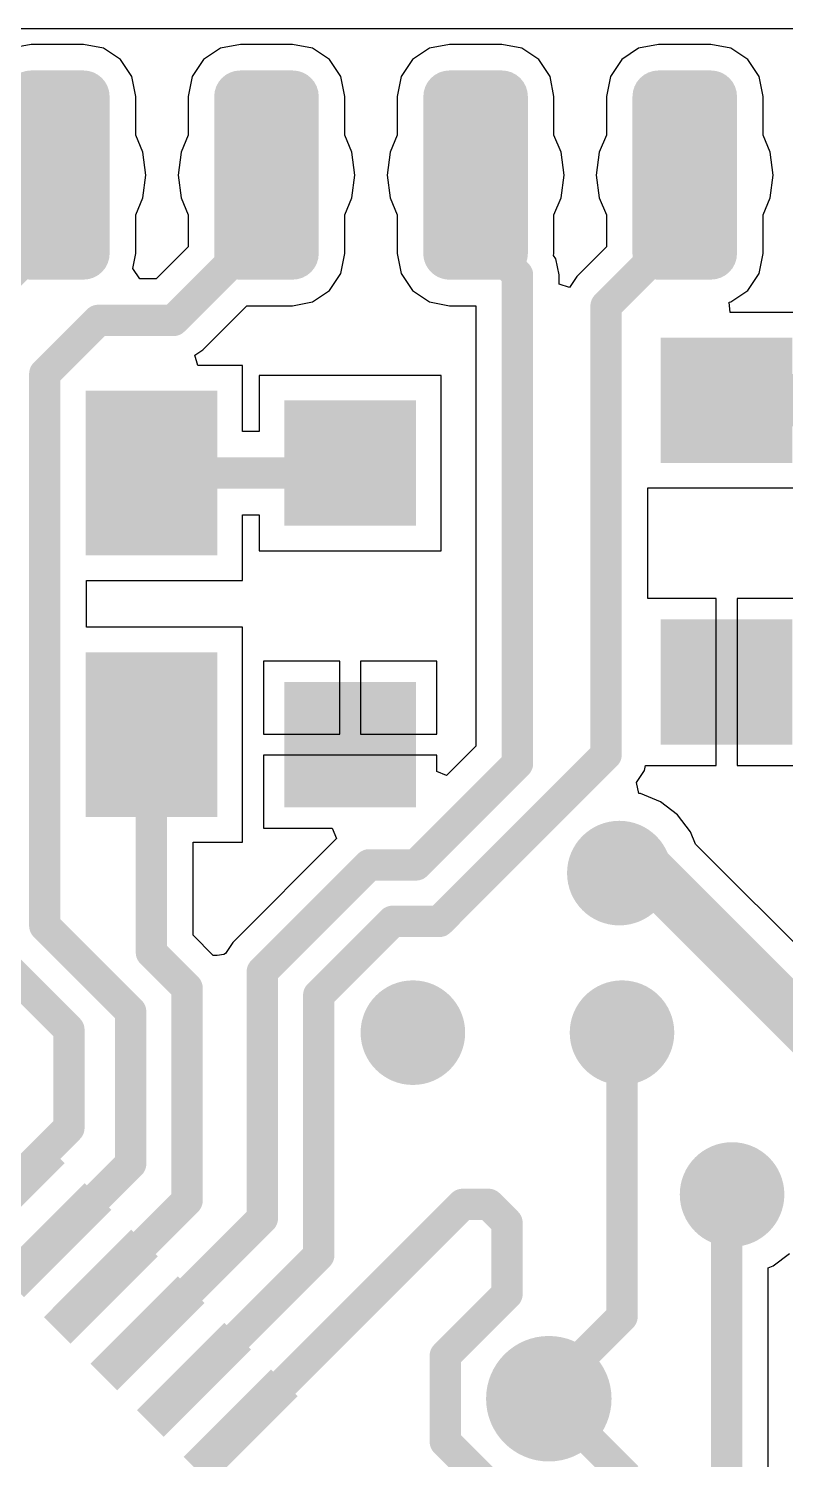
# Model space of a CAD drawing. Header units: millimetres. Extents: x 0 to 2.36, y 0 to 2.36.
# Drawn here: x 1.116 to 1.478, y 1.676 to 2.36 of the extents above; entities that cross this region are included whole.
import ezdxf

# ---------------------------------------------------------------- set-up
doc = ezdxf.new("R2010")
doc.units = ezdxf.units.MM
doc.header["$MEASUREMENT"] = 0
for name, color, linetype in [('PadHoleLayer', 156, 'Continuous'), ('TopLayer', 1, 'Continuous'), ('TopPaste', 8, 'Continuous'), ('ViaHoleLayer', 16, 'Continuous')]:
    doc.layers.add(name, color=color, linetype=linetype)

# ---------------------------------------------------------------- blocks, each defined once
blk = doc.blocks.new('___6_______B_3')
at = {"layer": 'PadHoleLayer'}
h = blk.add_hatch(color=156, dxfattribs=at)
edge = h.paths.add_edge_path()
edge.add_arc((0, 0), 0.01693, 0, 360)
h = blk.add_hatch(color=156, dxfattribs=at)
edge = h.paths.add_edge_path()
edge.add_arc((0, -0.1), 0.01693, 0, 360)
h = blk.add_hatch(color=156, dxfattribs=at)
edge = h.paths.add_edge_path()
edge.add_arc((0, -0.2), 0.01693, 0, 360)
h = blk.add_hatch(color=156, dxfattribs=at)
edge = h.paths.add_edge_path()
edge.add_arc((0, -0.3), 0.01693, 0, 360)
h = blk.add_hatch(color=156, dxfattribs=at)
edge = h.paths.add_edge_path()
edge.add_arc((0, -0.4), 0.01693, 0, 360)
h = blk.add_hatch(color=156, dxfattribs=at)
edge = h.paths.add_edge_path()
edge.add_arc((0, -0.5), 0.01693, 0, 360)
at = {"layer": 'TopLayer'}
h = blk.add_hatch(color=1, dxfattribs=at)
edge = h.paths.add_edge_path()
edge.add_arc((0.0375, 0.0125), 0.0125, 0, 90)
edge.add_line((0.0375, 0.025), (-0.0375, 0.025))
edge.add_arc((-0.0375, 0.0125), 0.0125, 90, 180)
edge.add_line((-0.05, 0.0125), (-0.05, -0.0125))
edge.add_arc((-0.0375, -0.0125), 0.0125, 180, 270)
edge.add_line((-0.0375, -0.025), (0.0375, -0.025))
edge.add_arc((0.0375, -0.0125), 0.0125, 270, 360)
edge.add_line((0.05, -0.0125), (0.05, 0.0125))
h = blk.add_hatch(color=1, dxfattribs=at)
edge = h.paths.add_edge_path()
edge.add_arc((0.0375, -0.0875), 0.0125, 0, 90)
edge.add_line((0.0375, -0.075), (-0.0375, -0.075))
edge.add_arc((-0.0375, -0.0875), 0.0125, 90, 180)
edge.add_line((-0.05, -0.0875), (-0.05, -0.1125))
edge.add_arc((-0.0375, -0.1125), 0.0125, 180, 270)
edge.add_line((-0.0375, -0.125), (0.0375, -0.125))
edge.add_arc((0.0375, -0.1125), 0.0125, 270, 360)
edge.add_line((0.05, -0.1125), (0.05, -0.0875))
h = blk.add_hatch(color=1, dxfattribs=at)
edge = h.paths.add_edge_path()
edge.add_arc((0.0375, -0.1875), 0.0125, 0, 90)
edge.add_line((0.0375, -0.175), (-0.0375, -0.175))
edge.add_arc((-0.0375, -0.1875), 0.0125, 90, 180)
edge.add_line((-0.05, -0.1875), (-0.05, -0.2125))
edge.add_arc((-0.0375, -0.2125), 0.0125, 180, 270)
edge.add_line((-0.0375, -0.225), (0.0375, -0.225))
edge.add_arc((0.0375, -0.2125), 0.0125, 270, 360)
edge.add_line((0.05, -0.2125), (0.05, -0.1875))
h = blk.add_hatch(color=1, dxfattribs=at)
edge = h.paths.add_edge_path()
edge.add_arc((0.0375, -0.2875), 0.0125, 0, 90)
edge.add_line((0.0375, -0.275), (-0.0375, -0.275))
edge.add_arc((-0.0375, -0.2875), 0.0125, 90, 180)
edge.add_line((-0.05, -0.2875), (-0.05, -0.3125))
edge.add_arc((-0.0375, -0.3125), 0.0125, 180, 270)
edge.add_line((-0.0375, -0.325), (0.0375, -0.325))
edge.add_arc((0.0375, -0.3125), 0.0125, 270, 360)
edge.add_line((0.05, -0.3125), (0.05, -0.2875))
h = blk.add_hatch(color=1, dxfattribs=at)
edge = h.paths.add_edge_path()
edge.add_arc((0.0375, -0.3875), 0.0125, 0, 90)
edge.add_line((0.0375, -0.375), (-0.0375, -0.375))
edge.add_arc((-0.0375, -0.3875), 0.0125, 90, 180)
edge.add_line((-0.05, -0.3875), (-0.05, -0.4125))
edge.add_arc((-0.0375, -0.4125), 0.0125, 180, 270)
edge.add_line((-0.0375, -0.425), (0.0375, -0.425))
edge.add_arc((0.0375, -0.4125), 0.0125, 270, 360)
edge.add_line((0.05, -0.4125), (0.05, -0.3875))
h = blk.add_hatch(color=1, dxfattribs=at)
edge = h.paths.add_edge_path()
edge.add_arc((0.0375, -0.4875), 0.0125, 0, 90)
edge.add_line((0.0375, -0.475), (-0.0375, -0.475))
edge.add_arc((-0.0375, -0.4875), 0.0125, 90, 180)
edge.add_line((-0.05, -0.4875), (-0.05, -0.5125))
edge.add_arc((-0.0375, -0.5125), 0.0125, 180, 270)
edge.add_line((-0.0375, -0.525), (0.0375, -0.525))
edge.add_arc((0.0375, -0.5125), 0.0125, 270, 360)
edge.add_line((0.05, -0.5125), (0.05, -0.4875))
blk = doc.blocks.new('1206_8')
at = {"layer": 'TopLayer'}
for points in [[(-0.0374, -0.0315), (-0.09724, -0.0315), (-0.09724, 0.0315), (-0.0374, 0.0315)], [(0.09724, -0.0315), (0.0374, -0.0315), (0.0374, 0.0315), (0.09724, 0.0315)]]:
    blk.add_hatch(color=1, dxfattribs=at).paths.add_polyline_path(points)
at = {"layer": 'TopPaste'}
for points in [[(-0.0374, -0.0315), (-0.09724, -0.0315), (-0.09724, 0.0315), (-0.0374, 0.0315)], [(0.09724, -0.0315), (0.0374, -0.0315), (0.0374, 0.0315), (0.09724, 0.0315)]]:
    blk.add_hatch(color=8, dxfattribs=at).paths.add_polyline_path(points)
blk = doc.blocks.new('LED3_2X1_6_9')
at = {"layer": 'TopLayer'}
for points in [[(0.03937, -0.0315), (-0.03937, -0.0315), (-0.03937, 0.0315), (0.03937, 0.0315)], [(0.16437, -0.0315), (0.08563, -0.0315), (0.08563, 0.0315), (0.16437, 0.0315)]]:
    blk.add_hatch(color=1, dxfattribs=at).paths.add_polyline_path(points)
at = {"layer": 'TopPaste'}
for points in [[(0.03937, -0.0315), (-0.03937, -0.0315), (-0.03937, 0.0315), (0.03937, 0.0315)], [(0.16437, -0.0315), (0.08563, -0.0315), (0.08563, 0.0315), (0.16437, 0.0315)]]:
    blk.add_hatch(color=8, dxfattribs=at).paths.add_polyline_path(points)
blk = doc.blocks.new('XTAL1_21')
at = {"layer": 'PadHoleLayer'}
h = blk.add_hatch(color=156, dxfattribs=at)
edge = h.paths.add_edge_path()
edge.add_arc((0, 0), 0.011, 0, 360)
h = blk.add_hatch(color=156, dxfattribs=at)
edge = h.paths.add_edge_path()
edge.add_arc((0.2, 0), 0.011, 0, 360)
at = {"layer": 'TopLayer'}
h = blk.add_hatch(color=1, dxfattribs=at)
edge = h.paths.add_edge_path()
edge.add_arc((0, 0), 0.03, 0, 360)
h = blk.add_hatch(color=1, dxfattribs=at)
edge = h.paths.add_edge_path()
edge.add_arc((0.2, 0), 0.03, 0, 360)
blk = doc.blocks.new('___100_22')
at = {"layer": 'PadHoleLayer'}
h = blk.add_hatch(color=156, dxfattribs=at)
edge = h.paths.add_edge_path()
edge.add_arc((0, 0), 0.011, 0, 360)
h = blk.add_hatch(color=156, dxfattribs=at)
edge = h.paths.add_edge_path()
edge.add_arc((0.1, 0), 0.011, 0, 360)
at = {"layer": 'TopLayer'}
h = blk.add_hatch(color=1, dxfattribs=at)
edge = h.paths.add_edge_path()
edge.add_arc((0, 0), 0.025, 0, 360)
h = blk.add_hatch(color=1, dxfattribs=at)
edge = h.paths.add_edge_path()
edge.add_arc((0.1, 0), 0.025, 0, 360)
blk = doc.blocks.new('QFP80P900X900X120_32N_24')
at = {"layer": 'TopLayer'}
for points in [[(-0.11924, 0.19882), (-0.10124, 0.19882), (-0.10124, 0.13976), (-0.11924, 0.13976)], [(-0.08774, 0.19882), (-0.06974, 0.19882), (-0.06974, 0.13976), (-0.08774, 0.13976)], [(-0.05624, 0.19882), (-0.03824, 0.19882), (-0.03824, 0.13976), (-0.05624, 0.13976)], [(-0.02475, 0.19882), (-0.00675, 0.19882), (-0.00675, 0.13976), (-0.02475, 0.13976)], [(0.00675, 0.19882), (0.02475, 0.19882), (0.02475, 0.13976), (0.00675, 0.13976)], [(0.03824, 0.19882), (0.05624, 0.19882), (0.05624, 0.13976), (0.03824, 0.13976)], [(0.06974, 0.19882), (0.08774, 0.19882), (0.08774, 0.13976), (0.06974, 0.13976)], [(0.10124, 0.19882), (0.11924, 0.19882), (0.11924, 0.13976), (0.10124, 0.13976)], [(-0.19882, 0.11924), (-0.13976, 0.11924), (-0.13976, 0.10124), (-0.19882, 0.10124)], [(0.13976, 0.11924), (0.19882, 0.11924), (0.19882, 0.10124), (0.13976, 0.10124)], [(-0.19882, 0.08774), (-0.13976, 0.08774), (-0.13976, 0.06974), (-0.19882, 0.06974)], [(0.13976, 0.08774), (0.19882, 0.08774), (0.19882, 0.06974), (0.13976, 0.06974)], [(-0.19882, 0.05624), (-0.13976, 0.05624), (-0.13976, 0.03824), (-0.19882, 0.03824)], [(0.13976, 0.05624), (0.19882, 0.05624), (0.19882, 0.03824), (0.13976, 0.03824)], [(-0.19882, 0.02475), (-0.13976, 0.02475), (-0.13976, 0.00675), (-0.19882, 0.00675)], [(0.13976, 0.02475), (0.19882, 0.02475), (0.19882, 0.00675), (0.13976, 0.00675)], [(-0.19882, -0.00675), (-0.13976, -0.00675), (-0.13976, -0.02475), (-0.19882, -0.02475)], [(0.13976, -0.00675), (0.19882, -0.00675), (0.19882, -0.02475), (0.13976, -0.02475)], [(-0.19882, -0.03824), (-0.13976, -0.03824), (-0.13976, -0.05624), (-0.19882, -0.05624)], [(0.13976, -0.03824), (0.19882, -0.03824), (0.19882, -0.05624), (0.13976, -0.05624)], [(-0.19882, -0.06974), (-0.13976, -0.06974), (-0.13976, -0.08774), (-0.19882, -0.08774)], [(0.13976, -0.06974), (0.19882, -0.06974), (0.19882, -0.08774), (0.13976, -0.08774)], [(-0.19882, -0.10124), (-0.13976, -0.10124), (-0.13976, -0.11924), (-0.19882, -0.11924)], [(0.13976, -0.10124), (0.19882, -0.10124), (0.19882, -0.11924), (0.13976, -0.11924)], [(-0.11924, -0.13976), (-0.10124, -0.13976), (-0.10124, -0.19882), (-0.11924, -0.19882)], [(-0.08774, -0.13976), (-0.06974, -0.13976), (-0.06974, -0.19882), (-0.08774, -0.19882)], [(-0.05624, -0.13976), (-0.03824, -0.13976), (-0.03824, -0.19882), (-0.05624, -0.19882)], [(-0.02475, -0.13976), (-0.00675, -0.13976), (-0.00675, -0.19882), (-0.02475, -0.19882)], [(0.00675, -0.13976), (0.02475, -0.13976), (0.02475, -0.19882), (0.00675, -0.19882)], [(0.03824, -0.13976), (0.05624, -0.13976), (0.05624, -0.19882), (0.03824, -0.19882)], [(0.06974, -0.13976), (0.08774, -0.13976), (0.08774, -0.19882), (0.06974, -0.19882)], [(0.10124, -0.13976), (0.11924, -0.13976), (0.11924, -0.19882), (0.10124, -0.19882)]]:
    blk.add_hatch(color=1, dxfattribs=at).paths.add_polyline_path(points)
at = {"layer": 'TopPaste'}
for points in [[(-0.11924, 0.19882), (-0.10124, 0.19882), (-0.10124, 0.13976), (-0.11924, 0.13976)], [(-0.08774, 0.19882), (-0.06974, 0.19882), (-0.06974, 0.13976), (-0.08774, 0.13976)], [(-0.05624, 0.19882), (-0.03824, 0.19882), (-0.03824, 0.13976), (-0.05624, 0.13976)], [(-0.02475, 0.19882), (-0.00675, 0.19882), (-0.00675, 0.13976), (-0.02475, 0.13976)], [(0.00675, 0.19882), (0.02475, 0.19882), (0.02475, 0.13976), (0.00675, 0.13976)], [(0.03824, 0.19882), (0.05624, 0.19882), (0.05624, 0.13976), (0.03824, 0.13976)], [(0.06974, 0.19882), (0.08774, 0.19882), (0.08774, 0.13976), (0.06974, 0.13976)], [(0.10124, 0.19882), (0.11924, 0.19882), (0.11924, 0.13976), (0.10124, 0.13976)], [(-0.19882, 0.11924), (-0.13976, 0.11924), (-0.13976, 0.10124), (-0.19882, 0.10124)], [(0.13976, 0.11924), (0.19882, 0.11924), (0.19882, 0.10124), (0.13976, 0.10124)], [(-0.19882, 0.08774), (-0.13976, 0.08774), (-0.13976, 0.06974), (-0.19882, 0.06974)], [(0.13976, 0.08774), (0.19882, 0.08774), (0.19882, 0.06974), (0.13976, 0.06974)], [(-0.19882, 0.05624), (-0.13976, 0.05624), (-0.13976, 0.03824), (-0.19882, 0.03824)], [(0.13976, 0.05624), (0.19882, 0.05624), (0.19882, 0.03824), (0.13976, 0.03824)], [(-0.19882, 0.02475), (-0.13976, 0.02475), (-0.13976, 0.00675), (-0.19882, 0.00675)], [(0.13976, 0.02475), (0.19882, 0.02475), (0.19882, 0.00675), (0.13976, 0.00675)], [(-0.19882, -0.00675), (-0.13976, -0.00675), (-0.13976, -0.02475), (-0.19882, -0.02475)], [(0.13976, -0.00675), (0.19882, -0.00675), (0.19882, -0.02475), (0.13976, -0.02475)], [(-0.19882, -0.03824), (-0.13976, -0.03824), (-0.13976, -0.05624), (-0.19882, -0.05624)], [(0.13976, -0.03824), (0.19882, -0.03824), (0.19882, -0.05624), (0.13976, -0.05624)], [(-0.19882, -0.06974), (-0.13976, -0.06974), (-0.13976, -0.08774), (-0.19882, -0.08774)], [(0.13976, -0.06974), (0.19882, -0.06974), (0.19882, -0.08774), (0.13976, -0.08774)], [(-0.19882, -0.10124), (-0.13976, -0.10124), (-0.13976, -0.11924), (-0.19882, -0.11924)], [(0.13976, -0.10124), (0.19882, -0.10124), (0.19882, -0.11924), (0.13976, -0.11924)], [(-0.11924, -0.13976), (-0.10124, -0.13976), (-0.10124, -0.19882), (-0.11924, -0.19882)], [(-0.08774, -0.13976), (-0.06974, -0.13976), (-0.06974, -0.19882), (-0.08774, -0.19882)], [(-0.05624, -0.13976), (-0.03824, -0.13976), (-0.03824, -0.19882), (-0.05624, -0.19882)], [(-0.02475, -0.13976), (-0.00675, -0.13976), (-0.00675, -0.19882), (-0.02475, -0.19882)], [(0.00675, -0.13976), (0.02475, -0.13976), (0.02475, -0.19882), (0.00675, -0.19882)], [(0.03824, -0.13976), (0.05624, -0.13976), (0.05624, -0.19882), (0.03824, -0.19882)], [(0.06974, -0.13976), (0.08774, -0.13976), (0.08774, -0.19882), (0.06974, -0.19882)], [(0.10124, -0.13976), (0.11924, -0.13976), (0.11924, -0.19882), (0.10124, -0.19882)]]:
    blk.add_hatch(color=8, dxfattribs=at).paths.add_polyline_path(points)
blk = doc.blocks.new('1206_42')
at = {"layer": 'TopLayer'}
for points in [[(-0.0374, -0.0315), (-0.09724, -0.0315), (-0.09724, 0.0315), (-0.0374, 0.0315)], [(0.09724, -0.0315), (0.0374, -0.0315), (0.0374, 0.0315), (0.09724, 0.0315)]]:
    blk.add_hatch(color=1, dxfattribs=at).paths.add_polyline_path(points)
at = {"layer": 'TopPaste'}
for points in [[(-0.0374, -0.0315), (-0.09724, -0.0315), (-0.09724, 0.0315), (-0.0374, 0.0315)], [(0.09724, -0.0315), (0.0374, -0.0315), (0.0374, 0.0315), (0.09724, 0.0315)]]:
    blk.add_hatch(color=8, dxfattribs=at).paths.add_polyline_path(points)

msp = doc.modelspace()

# ---------------------------------------------------------------- hatches: boundary and pattern name
at = {"layer": 'TopLayer'}
h = msp.add_hatch(color=1, dxfattribs=at)
edge = h.paths.add_edge_path()
edge.add_arc((1.39872, 1.95628), 0.025, 0, 360)
h = msp.add_hatch(color=1, dxfattribs=at)
edge = h.paths.add_edge_path()
edge.add_arc((1.45263, 1.80263), 0.025, 0, 360)
at = {"layer": 'ViaHoleLayer'}
h = msp.add_hatch(color=16, dxfattribs=at)
edge = h.paths.add_edge_path()
edge.add_arc((1.39872, 1.95628), 0.014, 0, 360)
h = msp.add_hatch(color=16, dxfattribs=at)
edge = h.paths.add_edge_path()
edge.add_arc((1.45263, 1.80263), 0.014, 0, 360)

# ---------------------------------------------------------------- linework, layer by layer
at = {"layer": 'TopLayer'}
for p, q in [((0.69123, 2.36), (1.66877, 2.36)), ((1.1175, 2.35248), (1.10794, 2.35058)), ((1.1425, 2.35248), (1.1175, 2.35248)), ((1.15206, 2.35058), (1.1425, 2.35248)), ((1.16016, 2.34516), (1.15206, 2.35058)), ((1.20794, 2.35058), (1.19984, 2.34516)), ((1.2175, 2.35248), (1.20794, 2.35058)), ((1.2425, 2.35248), (1.2175, 2.35248)), ((1.25206, 2.35058), (1.2425, 2.35248)), ((1.26016, 2.34516), (1.25206, 2.35058)), ((1.30794, 2.35058), (1.29984, 2.34516)), ((1.3175, 2.35248), (1.30794, 2.35058)), ((1.3425, 2.35248), (1.3175, 2.35248)), ((1.35206, 2.35058), (1.3425, 2.35248)), ((1.36016, 2.34516), (1.35206, 2.35058)), ((1.40794, 2.35058), (1.39984, 2.34516)), ((1.4175, 2.35248), (1.40794, 2.35058)), ((1.4425, 2.35248), (1.4175, 2.35248)), ((1.45206, 2.35058), (1.4425, 2.35248)), ((1.46016, 2.34516), (1.45206, 2.35058)), ((1.16558, 2.33706), (1.16016, 2.34516)), ((1.19984, 2.34516), (1.19442, 2.33706)), ((1.26558, 2.33706), (1.26016, 2.34516)), ((1.29984, 2.34516), (1.29442, 2.33706)), ((1.36558, 2.33706), (1.36016, 2.34516)), ((1.39984, 2.34516), (1.39442, 2.33706)), ((1.46558, 2.33706), (1.46016, 2.34516)), ((1.16748, 2.3275), (1.16558, 2.33706)), ((1.19442, 2.33706), (1.19252, 2.3275)), ((1.26748, 2.3275), (1.26558, 2.33706)), ((1.29442, 2.33706), (1.29252, 2.3275)), ((1.36748, 2.3275), (1.36558, 2.33706)), ((1.39442, 2.33706), (1.39252, 2.3275)), ((1.46748, 2.3275), (1.46558, 2.33706)), ((1.16748, 2.30908), (1.16748, 2.3275)), ((1.19252, 2.3275), (1.19252, 2.30908)), ((1.26748, 2.30908), (1.26748, 2.3275)), ((1.29252, 2.3275), (1.29252, 2.30908)), ((1.36748, 2.30908), (1.36748, 2.3275)), ((1.39252, 2.3275), (1.39252, 2.30908)), ((1.46748, 2.30908), (1.46748, 2.3275)), ((1.17085, 2.30095), (1.16748, 2.30908)), ((1.19252, 2.30908), (1.18915, 2.30095)), ((1.27085, 2.30095), (1.26748, 2.30908)), ((1.29252, 2.30908), (1.28915, 2.30095)), ((1.37085, 2.30095), (1.36748, 2.30908)), ((1.39252, 2.30908), (1.38915, 2.30095)), ((1.47085, 2.30095), (1.46748, 2.30908)), ((1.17229, 2.29), (1.17085, 2.30095)), ((1.18915, 2.30095), (1.18771, 2.29)), ((1.27229, 2.29), (1.27085, 2.30095)), ((1.28915, 2.30095), (1.28771, 2.29)), ((1.37229, 2.29), (1.37085, 2.30095)), ((1.38915, 2.30095), (1.38771, 2.29)), ((1.47229, 2.29), (1.47085, 2.30095)), ((1.17085, 2.27905), (1.17229, 2.29)), ((1.18771, 2.29), (1.18915, 2.27905)), ((1.27085, 2.27905), (1.27229, 2.29)), ((1.28771, 2.29), (1.28915, 2.27905)), ((1.37085, 2.27905), (1.37229, 2.29)), ((1.38771, 2.29), (1.38915, 2.27905)), ((1.47085, 2.27905), (1.47229, 2.29)), ((1.16748, 2.27092), (1.17085, 2.27905)), ((1.18915, 2.27905), (1.19252, 2.27092)), ((1.26748, 2.27092), (1.27085, 2.27905)), ((1.28915, 2.27905), (1.29252, 2.27092)), ((1.36748, 2.27092), (1.37085, 2.27905)), ((1.38915, 2.27905), (1.39252, 2.27092)), ((1.46748, 2.27092), (1.47085, 2.27905)), ((1.16748, 2.2525), (1.16748, 2.27092)), ((1.19252, 2.27092), (1.19252, 2.25564)), ((1.26748, 2.2525), (1.26748, 2.27092)), ((1.29252, 2.27092), (1.29252, 2.2525)), ((1.36748, 2.2525), (1.36748, 2.27092)), ((1.39252, 2.27092), (1.39252, 2.25564)), ((1.46748, 2.2525), (1.46748, 2.27092)), ((1.16606, 2.24538), (1.16748, 2.2525)), ((1.19252, 2.25564), (1.17726, 2.24038)), ((1.26558, 2.24294), (1.26748, 2.2525)), ((1.29252, 2.2525), (1.29442, 2.24294)), ((1.36729, 2.25152), (1.36748, 2.2525)), ((1.36837, 2.2499), (1.36729, 2.25152)), ((1.39252, 2.25564), (1.37833, 2.24144)), ((1.46558, 2.24294), (1.46748, 2.2525)), ((1.16942, 2.24038), (1.16606, 2.24538)), ((1.36988, 2.24229), (1.36837, 2.2499)), ((1.17726, 2.24038), (1.16942, 2.24038)), ((1.26016, 2.23484), (1.26558, 2.24294)), ((1.29442, 2.24294), (1.29984, 2.23484)), ((1.36988, 2.23781), (1.36988, 2.24229)), ((1.37488, 2.23629), (1.36988, 2.23781)), ((1.37833, 2.24144), (1.37488, 2.23629)), ((1.46016, 2.23484), (1.46558, 2.24294)), ((1.25206, 2.22942), (1.26016, 2.23484)), ((1.29984, 2.23484), (1.30794, 2.22942)), ((1.45206, 2.22942), (1.46016, 2.23484)), ((1.19956, 2.20644), (1.22064, 2.22752)), ((1.22064, 2.22752), (1.2425, 2.22752)), ((1.2425, 2.22752), (1.25206, 2.22942)), ((1.30794, 2.22942), (1.3175, 2.22752)), ((1.3175, 2.22752), (1.33012, 2.22752)), ((1.33012, 2.22752), (1.33012, 2.01692)), ((1.45117, 2.22924), (1.45206, 2.22942)), ((1.45166, 2.22424), (1.45117, 2.22924)), ((1.4935, 2.22424), (1.45166, 2.22424)), ((1.19571, 2.20387), (1.19956, 2.20644)), ((1.19723, 2.19887), (1.19571, 2.20387)), ((1.2185, 2.19887), (1.19723, 2.19887)), ((1.2185, 2.16738), (1.2185, 2.19887)), ((1.3135, 2.19424), (1.2265, 2.19424)), ((1.2265, 2.19424), (1.2265, 2.16738)), ((1.3135, 2.1104), (1.3135, 2.19424)), ((1.2265, 2.16738), (1.2185, 2.16738)), ((1.41227, 2.0876), (1.41227, 2.1404)), ((1.41227, 2.1404), (1.4935, 2.1404)), ((1.2185, 2.09613), (1.2185, 2.12762)), ((1.2185, 2.12762), (1.2265, 2.12762)), ((1.2265, 2.12762), (1.2265, 2.1104)), ((1.2265, 2.1104), (1.3135, 2.1104)), ((1.14389, 2.07387), (1.14389, 2.09613)), ((1.14389, 2.09613), (1.2185, 2.09613)), ((1.445, 2.0876), (1.41227, 2.0876)), ((1.445, 2.04768), (1.445, 2.0876)), ((1.4915, 2.0876), (1.455, 2.0876)), ((1.455, 2.0876), (1.455, 2.04768)), ((1.2185, 2.07387), (1.14389, 2.07387)), ((1.2185, 1.97113), (1.2185, 2.07387)), ((1.265, 2.0576), (1.2285, 2.0576)), ((1.2285, 2.0576), (1.2285, 2.02268)), ((1.265, 2.02268), (1.265, 2.0576)), ((1.3115, 2.0576), (1.275, 2.0576)), ((1.275, 2.0576), (1.275, 2.02268)), ((1.3115, 2.02268), (1.3115, 2.0576)), ((1.445, 2.00776), (1.445, 2.04768)), ((1.455, 2.04768), (1.455, 2.00776)), ((1.2285, 2.02268), (1.265, 2.02268)), ((1.275, 2.02268), (1.3115, 2.02268)), ((1.27, 2.01268), (1.2285, 2.01268)), ((1.2285, 2.01268), (1.2285, 1.97776)), ((1.3115, 2.01268), (1.27, 2.01268)), ((1.3115, 2.00483), (1.3115, 2.01268)), ((1.33012, 2.01692), (1.31612, 2.00292)), ((1.31612, 2.00292), (1.3115, 2.00483)), ((1.40695, 1.99958), (1.41075, 2.00527)), ((1.41075, 2.00527), (1.41125, 2.00776)), ((1.41125, 2.00776), (1.445, 2.00776)), ((1.455, 2.00776), (1.4915, 2.00776)), ((1.40811, 1.99438), (1.40695, 1.99958)), ((1.4089, 1.99428), (1.40811, 1.99438)), ((1.41839, 1.99035), (1.4089, 1.99428)), ((1.42653, 1.9841), (1.41839, 1.99035)), ((1.43278, 1.97595), (1.42653, 1.9841)), ((1.2285, 1.97776), (1.26145, 1.97776)), ((1.26145, 1.97776), (1.26352, 1.97276)), ((1.19488, 1.92654), (1.19488, 1.97113)), ((1.19488, 1.97113), (1.2185, 1.97113)), ((1.26352, 1.97276), (1.21394, 1.92317)), ((1.43519, 1.97013), (1.43278, 1.97595)), ((1.52766, 1.87766), (1.43519, 1.97013)), ((1.20456, 1.91686), (1.19488, 1.92654)), ((1.21394, 1.92317), (1.2104, 1.91788)), ((1.20634, 1.91681), (1.20456, 1.91686)), ((1.20967, 1.91744), (1.20634, 1.91681)), ((1.2104, 1.91788), (1.20967, 1.91744)), ((1.4723, 1.76856), (1.48002, 1.77449)), ((1.46988, 1.76756), (1.4723, 1.76856)), ((1.46988, 1.63324), (1.46988, 1.76756))]:
    msp.add_line(p, q, dxfattribs=at)
for points, const_width in [([(1.13, 2.265), (1.13, 2.29)], 0.015), ([(1.23, 2.265), (1.23, 2.29)], 0.015), ([(1.33, 2.26229), (1.33, 2.29)], 0.015), ([(1.43, 2.265), (1.43, 2.29)], 0.015), ([(1.097, 2.232), (1.13, 2.265)], 0.015), ([(1.1855, 2.2205), (1.23, 2.265)], 0.015), ([(1.39238, 2.22738), (1.43, 2.265)], 0.015), ([(1.33, 2.26229), (1.35, 2.24229)], 0.015), ([(1.35, 2.00868), (1.35, 2.24229)], 0.015), ([(1.39238, 2.01288), (1.39238, 2.22738)], 0.015), ([(1.124, 2.19495), (1.14956, 2.2205)], 0.015), ([(1.14956, 2.2205), (1.1855, 2.2205)], 0.015), ([(1.124, 1.93111), (1.124, 2.19495)], 0.015), ([(1.45, 2.18232), (1.51829, 2.18232)], 0.025), ([(1.26018, 2.1475), (1.27, 2.15732)], 0.015), ([(1.175, 2.1475), (1.26018, 2.1475)], 0.015), ([(1.175, 2.0225), (1.175, 2.025)], 0.015), ([(1.175, 1.9183), (1.175, 2.0225)], 0.015), ([(1.31271, 1.93321), (1.39238, 2.01288)], 0.015), ([(1.30153, 1.96021), (1.35, 2.00868)], 0.015), ([(1.39872, 1.95628), (1.4, 1.95757)], 0.025), ([(1.4, 1.95757), (1.41243, 1.95757)], 0.025), ([(1.41243, 1.95757), (1.51, 1.86)], 0.025), ([(1.228, 1.90912), (1.2791, 1.96021)], 0.015), ([(1.2791, 1.96021), (1.30153, 1.96021)], 0.015), ([(1.124, 1.93111), (1.16504, 1.89008)], 0.015), ([(1.255, 1.89793), (1.29028, 1.93321)], 0.015), ([(1.29028, 1.93321), (1.31271, 1.93321)], 0.015), ([(1.097, 1.91993), (1.1355, 1.88143)], 0.015), ([(1.175, 1.9183), (1.19204, 1.90127)], 0.015), ([(1.228, 1.79119), (1.228, 1.90912)], 0.015), ([(1.19204, 1.79977), (1.19204, 1.90127)], 0.015), ([(1.255, 1.77364), (1.255, 1.89793)], 0.015), ([(1.16504, 1.81731), (1.16504, 1.89008)], 0.015), ([(1.1355, 1.83444), (1.1355, 1.88143)], 0.015), ([(1.4, 1.74425), (1.4, 1.88)], 0.015), ([(1.1063, 1.80524), (1.1355, 1.83444)], 0.015), ([(1.12857, 1.78084), (1.16504, 1.81731)], 0.015), ([(1.15084, 1.75857), (1.19204, 1.79977)], 0.015), ([(1.45, 1.8), (1.45263, 1.80263)], 0.015), ([(1.45, 1.625), (1.45, 1.8)], 0.015), ([(1.21766, 1.69176), (1.32379, 1.79789)], 0.015), ([(1.32379, 1.79789), (1.33621, 1.79789)], 0.015), ([(1.33621, 1.79789), (1.345, 1.7891)], 0.015), ([(1.17311, 1.7363), (1.228, 1.79119)], 0.015), ([(1.345, 1.755), (1.345, 1.7891)], 0.015), ([(1.12857, 1.78084), (1.12857, 1.78084)], 0.015), ([(1.19539, 1.71403), (1.255, 1.77364)], 0.015), ([(1.3155, 1.7255), (1.345, 1.755)], 0.015), ([(1.365, 1.70925), (1.4, 1.74425)], 0.015), ([(1.3155, 1.6845), (1.3155, 1.7255)], 0.015), ([(1.365, 1.705), (1.365, 1.70925)], 0.015), ([(1.365, 1.705), (1.4025, 1.6675)], 0.015), ([(1.3155, 1.6845), (1.345, 1.655)], 0.015)]:
    msp.add_lwpolyline(points, dxfattribs=dict(at, const_width=const_width))
for points, const_width in [([(1.12625, 2.29, 1), (1.13375, 2.29, 1)], 0.0075), ([(1.22625, 2.29, 1), (1.23375, 2.29, 1)], 0.0075), ([(1.32625, 2.29, 1), (1.33375, 2.29, 1)], 0.0075), ([(1.42625, 2.29, 1), (1.43375, 2.29, 1)], 0.0075), ([(1.12625, 2.265, 1), (1.13375, 2.265, 1)], 0.0075), ([(1.12625, 2.265, 1), (1.13375, 2.265, 1)], 0.0075), ([(1.22625, 2.265, 1), (1.23375, 2.265, 1)], 0.0075), ([(1.22625, 2.265, 1), (1.23375, 2.265, 1)], 0.0075), ([(1.42625, 2.265, 1), (1.43375, 2.265, 1)], 0.0075), ([(1.42625, 2.265, 1), (1.43375, 2.265, 1)], 0.0075), ([(1.32625, 2.26229, 1), (1.33375, 2.26229, 1)], 0.0075), ([(1.32625, 2.26229, 1), (1.33375, 2.26229, 1)], 0.0075), ([(1.34625, 2.24229, 1), (1.35375, 2.24229, 1)], 0.0075), ([(1.34625, 2.24229, 1), (1.35375, 2.24229, 1)], 0.0075), ([(1.38863, 2.22738, 1), (1.39613, 2.22738, 1)], 0.0075), ([(1.38863, 2.22738, 1), (1.39613, 2.22738, 1)], 0.0075), ([(1.14581, 2.2205, 1), (1.15331, 2.2205, 1)], 0.0075), ([(1.14581, 2.2205, 1), (1.15331, 2.2205, 1)], 0.0075), ([(1.18175, 2.2205, 1), (1.18925, 2.2205, 1)], 0.0075), ([(1.18175, 2.2205, 1), (1.18925, 2.2205, 1)], 0.0075), ([(1.12025, 2.19495, 1), (1.12775, 2.19495, 1)], 0.0075), ([(1.12025, 2.19495, 1), (1.12775, 2.19495, 1)], 0.0075), ([(1.44375, 2.18232, 1), (1.45625, 2.18232, 1)], 0.0125), ([(1.26625, 2.15732, 1), (1.27375, 2.15732, 1)], 0.0075), ([(1.17125, 2.1475, 1), (1.17875, 2.1475, 1)], 0.0075), ([(1.25643, 2.1475, 1), (1.26393, 2.1475, 1)], 0.0075), ([(1.25643, 2.1475, 1), (1.26393, 2.1475, 1)], 0.0075), ([(1.17125, 2.025, 1), (1.17875, 2.025, 1)], 0.0075), ([(1.17125, 2.0225, 1), (1.17875, 2.0225, 1)], 0.0075), ([(1.17125, 2.0225, 1), (1.17875, 2.0225, 1)], 0.0075), ([(1.38863, 2.01288, 1), (1.39613, 2.01288, 1)], 0.0075), ([(1.38863, 2.01288, 1), (1.39613, 2.01288, 1)], 0.0075), ([(1.34625, 2.00868, 1), (1.35375, 2.00868, 1)], 0.0075), ([(1.34625, 2.00868, 1), (1.35375, 2.00868, 1)], 0.0075), ([(1.39375, 1.95757, 1), (1.40625, 1.95757, 1)], 0.0125), ([(1.39375, 1.95757, 1), (1.40625, 1.95757, 1)], 0.0125), ([(1.40618, 1.95757, 1), (1.41868, 1.95757, 1)], 0.0125), ([(1.40618, 1.95757, 1), (1.41868, 1.95757, 1)], 0.0125), ([(1.27535, 1.96021, 1), (1.28285, 1.96021, 1)], 0.0075), ([(1.27535, 1.96021, 1), (1.28285, 1.96021, 1)], 0.0075), ([(1.29778, 1.96021, 1), (1.30528, 1.96021, 1)], 0.0075), ([(1.29778, 1.96021, 1), (1.30528, 1.96021, 1)], 0.0075), ([(1.39247, 1.95628, 1), (1.40497, 1.95628, 1)], 0.0125), ([(1.12025, 1.93111, 1), (1.12775, 1.93111, 1)], 0.0075), ([(1.12025, 1.93111, 1), (1.12775, 1.93111, 1)], 0.0075), ([(1.28653, 1.93321, 1), (1.29403, 1.93321, 1)], 0.0075), ([(1.28653, 1.93321, 1), (1.29403, 1.93321, 1)], 0.0075), ([(1.30896, 1.93321, 1), (1.31646, 1.93321, 1)], 0.0075), ([(1.30896, 1.93321, 1), (1.31646, 1.93321, 1)], 0.0075), ([(1.17125, 1.9183, 1), (1.17875, 1.9183, 1)], 0.0075), ([(1.17125, 1.9183, 1), (1.17875, 1.9183, 1)], 0.0075), ([(1.22425, 1.90912, 1), (1.23175, 1.90912, 1)], 0.0075), ([(1.22425, 1.90912, 1), (1.23175, 1.90912, 1)], 0.0075), ([(1.18829, 1.90127, 1), (1.19579, 1.90127, 1)], 0.0075), ([(1.18829, 1.90127, 1), (1.19579, 1.90127, 1)], 0.0075), ([(1.25125, 1.89793, 1), (1.25875, 1.89793, 1)], 0.0075), ([(1.25125, 1.89793, 1), (1.25875, 1.89793, 1)], 0.0075), ([(1.16129, 1.89008, 1), (1.16879, 1.89008, 1)], 0.0075), ([(1.16129, 1.89008, 1), (1.16879, 1.89008, 1)], 0.0075), ([(1.13175, 1.88143, 1), (1.13925, 1.88143, 1)], 0.0075), ([(1.13175, 1.88143, 1), (1.13925, 1.88143, 1)], 0.0075), ([(1.39625, 1.88, 1), (1.40375, 1.88, 1)], 0.0075), ([(1.13175, 1.83444, 1), (1.13925, 1.83444, 1)], 0.0075), ([(1.13175, 1.83444, 1), (1.13925, 1.83444, 1)], 0.0075), ([(1.16129, 1.81731, 1), (1.16879, 1.81731, 1)], 0.0075), ([(1.16129, 1.81731, 1), (1.16879, 1.81731, 1)], 0.0075), ([(1.18829, 1.79977, 1), (1.19579, 1.79977, 1)], 0.0075), ([(1.18829, 1.79977, 1), (1.19579, 1.79977, 1)], 0.0075), ([(1.44625, 1.8, 1), (1.45375, 1.8, 1)], 0.0075), ([(1.44625, 1.8, 1), (1.45375, 1.8, 1)], 0.0075), ([(1.44888, 1.80263, 1), (1.45638, 1.80263, 1)], 0.0075), ([(1.32004, 1.79789, 1), (1.32754, 1.79789, 1)], 0.0075), ([(1.32004, 1.79789, 1), (1.32754, 1.79789, 1)], 0.0075), ([(1.33246, 1.79789, 1), (1.33996, 1.79789, 1)], 0.0075), ([(1.33246, 1.79789, 1), (1.33996, 1.79789, 1)], 0.0075), ([(1.22425, 1.79119, 1), (1.23175, 1.79119, 1)], 0.0075), ([(1.22425, 1.79119, 1), (1.23175, 1.79119, 1)], 0.0075), ([(1.34125, 1.7891, 1), (1.34875, 1.7891, 1)], 0.0075), ([(1.34125, 1.7891, 1), (1.34875, 1.7891, 1)], 0.0075), ([(1.12482, 1.78084, 1), (1.13232, 1.78084, 1)], 0.0075), ([(1.12482, 1.78084, 1), (1.13232, 1.78084, 1)], 0.0075), ([(1.12482, 1.78084, 1), (1.13232, 1.78084, 1)], 0.0075), ([(1.25125, 1.77364, 1), (1.25875, 1.77364, 1)], 0.0075), ([(1.25125, 1.77364, 1), (1.25875, 1.77364, 1)], 0.0075), ([(1.14709, 1.75857, 1), (1.15459, 1.75857, 1)], 0.0075), ([(1.34125, 1.755, 1), (1.34875, 1.755, 1)], 0.0075), ([(1.34125, 1.755, 1), (1.34875, 1.755, 1)], 0.0075), ([(1.39625, 1.74425, 1), (1.40375, 1.74425, 1)], 0.0075), ([(1.39625, 1.74425, 1), (1.40375, 1.74425, 1)], 0.0075), ([(1.16936, 1.7363, 1), (1.17686, 1.7363, 1)], 0.0075), ([(1.31175, 1.7255, 1), (1.31925, 1.7255, 1)], 0.0075), ([(1.31175, 1.7255, 1), (1.31925, 1.7255, 1)], 0.0075), ([(1.19164, 1.71403, 1), (1.19914, 1.71403, 1)], 0.0075), ([(1.36125, 1.70925, 1), (1.36875, 1.70925, 1)], 0.0075), ([(1.36125, 1.70925, 1), (1.36875, 1.70925, 1)], 0.0075), ([(1.36125, 1.705, 1), (1.36875, 1.705, 1)], 0.0075), ([(1.36125, 1.705, 1), (1.36875, 1.705, 1)], 0.0075), ([(1.21391, 1.69176, 1), (1.22141, 1.69176, 1)], 0.0075), ([(1.31175, 1.6845, 1), (1.31925, 1.6845, 1)], 0.0075), ([(1.31175, 1.6845, 1), (1.31925, 1.6845, 1)], 0.0075)]:
    msp.add_lwpolyline(points, format="xyb", close=True, dxfattribs=dict(at, const_width=const_width))

# ---------------------------------------------------------------- block references
for name, p, rotation in [('___6_______B_3', (1.43, 2.29), 270), ('1206_42', (1.45, 2.115), 270), ('LED3_2X1_6_9', (1.175, 2.0225), 90), ('1206_8', (1.27, 2.085), 270), ('QFP80P900X900X120_32N_24', (1.02, 1.65), 135), ('XTAL1_21', (1.365, 1.505), 90)]:
    msp.add_blockref(name, p, dxfattribs=dict(rotation=rotation))
msp.add_blockref('___100_22', (1.3, 1.88))

doc.saveas('drawing.dxf')
